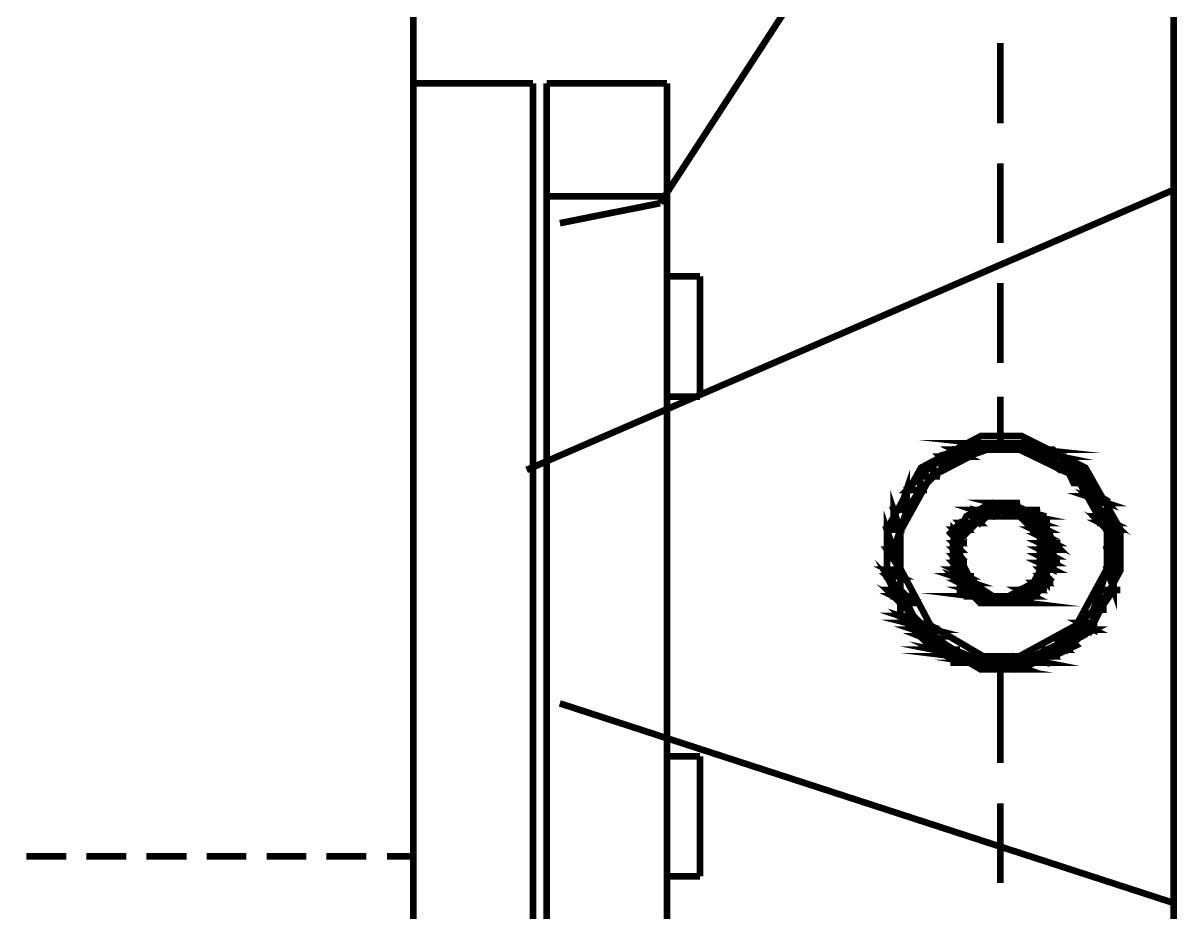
# Model space of a CAD drawing. Header units: metres. Extents: x -593 to 248, y 430 to 1024.
# Drawn here: x -34.83 to -27.49, y 681.27 to 686.93 of the extents above; entities that cross this region are included whole.
import ezdxf

# ---------------------------------------------------------------- set-up
doc = ezdxf.new("R2010")
doc.units = ezdxf.units.M
doc.header["$MEASUREMENT"] = 0
doc.layers.add('C00-00-00-BLACK', color=7, linetype='Continuous')
doc.layers.add('CFF-00-00', color=1, linetype='Continuous')

msp = doc.modelspace()

# ---------------------------------------------------------------- linework, layer by layer
at = {"layer": 'C00-00-00-BLACK', "const_width": 0.0423}
for points in [[(-32.3456, 699.8164), (-32.3456, 640.6424)], [(-27.5115, 674.0434), (-27.5115, 692.1434)], [(-28.6139, 686.2934), (-28.6139, 686.8034)], [(-32.3456, 686.5474), (-32.3456, 680.1484)], [(-31.5836, 686.5474), (-32.3456, 686.5474)], [(-31.5836, 680.1484), (-31.5836, 686.5474)], [(-31.4983, 686.5474), (-31.4983, 680.1484)], [(-30.7334, 686.5474), (-31.4983, 686.5474)], [(-30.7334, 680.1484), (-30.7334, 686.5474)], [(-28.6139, 685.5314), (-28.6139, 686.0394)], [(-31.4983, 685.8284), (-30.7334, 685.8284)], [(-30.7761, 685.7854), (-31.4139, 685.6584)], [(-30.7334, 685.3194), (-30.7334, 684.5554)], [(-30.5225, 685.3194), (-30.7334, 685.3194)], [(-30.5225, 684.5554), (-30.5225, 685.3194)], [(-28.6139, 684.7694), (-28.6139, 685.2774)], [(-30.7334, 684.5554), (-30.5225, 684.5554)], [(-28.6139, 684.2584), (-28.6139, 684.5554)], [(-28.6139, 682.2244), (-28.6139, 682.8204)], [(-30.7334, 682.2674), (-30.7334, 681.5054)], [(-30.5225, 682.2674), (-30.7334, 682.2674)], [(-30.5225, 681.5054), (-30.5225, 682.2674)], [(-28.6139, 681.4624), (-28.6139, 681.9694)], [(-34.8056, 681.6324), (-34.5519, 681.6324)], [(-34.4253, 681.6324), (-34.1702, 681.6324)], [(-34.0436, 681.6324), (-33.7871, 681.6324)], [(-33.6604, 681.6324), (-33.4068, 681.6324)], [(-33.2787, 681.6324), (-33.0251, 681.6324)], [(-32.8981, 681.6324), (-32.6448, 681.6324)], [(-32.5139, 681.6324), (-32.3456, 681.6324)], [(-30.7334, 681.5054), (-30.5225, 681.5054)]]:
    msp.add_lwpolyline(points, dxfattribs=at)
for points in [[(-27.8505, 683.5824), (-27.8505, 683.7124), (-28.0724, 684.1034), (-28.4774, 684.3044), (-28.6111, 684.3044), (-28.7378, 684.3044), (-29.117, 684.1034), (-29.3347, 683.7124), (-29.3347, 683.5824), (-29.3347, 683.4484), (-29.117, 683.0434), (-28.7378, 682.8204), (-28.6111, 682.8204), (-28.4774, 682.8204), (-28.0724, 683.0434), (-27.8505, 683.4484), (-27.8505, 683.5824)], [(-28.4457, 684.2584), (-28.742, 684.2584), (-28.3603, 684.2174), (-28.4457, 684.2584)], [(-28.742, 684.2584), (-28.3603, 684.2174), (-28.8715, 684.2174), (-28.742, 684.2584)], [(-28.6993, 684.2584), (-28.4457, 684.2584), (-28.742, 684.2584), (-28.6993, 684.2584)], [(-28.6139, 684.2584), (-28.4873, 684.2584), (-28.6993, 684.2584), (-28.6139, 684.2584)], [(-28.4873, 684.2584), (-28.6993, 684.2584), (-28.4457, 684.2584), (-28.4873, 684.2584)], [(-28.4457, 684.2174), (-28.2337, 684.1744), (-28.3603, 684.1744), (-28.4457, 684.2174)], [(-27.9345, 683.5824), (-27.9345, 683.6974), (-28.1303, 684.0444), (-28.4912, 684.2184), (-28.6111, 684.2184), (-28.723, 684.2184), (-29.0577, 684.0444), (-29.2493, 683.6974), (-29.2493, 683.5824), (-29.2493, 683.4624), (-29.0577, 683.1014), (-28.723, 682.9044), (-28.6111, 682.9044), (-28.4912, 682.9044), (-28.1303, 683.1014), (-27.9345, 683.4624), (-27.9345, 683.5824)], [(-28.9957, 684.1744), (-28.953, 684.1324), (-29.0383, 684.1324), (-28.9957, 684.1744)], [(-28.9103, 684.2174), (-28.826, 684.1744), (-28.953, 684.1744), (-28.9103, 684.2174)], [(-28.6993, 684.2174), (-28.9103, 684.2174), (-28.826, 684.1744), (-28.6993, 684.2174)], [(-28.8715, 684.2174), (-28.3176, 684.2174), (-28.9131, 684.2174), (-28.8715, 684.2174)], [(-28.3176, 684.2174), (-28.9131, 684.2174), (-28.3176, 684.2174)], [(-28.9131, 684.2174), (-28.3176, 684.2174), (-28.2763, 684.2174), (-28.9131, 684.2174)], [(-28.6993, 684.2174), (-28.6566, 684.2174), (-28.9131, 684.2174), (-28.6993, 684.2174)], [(-28.6993, 684.2174), (-28.9131, 684.2174), (-28.5727, 684.2174), (-28.6993, 684.2174)], [(-28.3603, 684.2174), (-28.8715, 684.2174), (-28.3176, 684.2174), (-28.3603, 684.2174)], [(-28.2763, 684.2174), (-28.4457, 684.2174), (-28.2337, 684.1744), (-28.2763, 684.2174)], [(-28.3176, 684.2174), (-28.5727, 684.2174), (-28.2763, 684.2174), (-28.3176, 684.2174)], [(-28.5727, 684.2174), (-28.2763, 684.2174), (-28.4457, 684.2174), (-28.5727, 684.2174)], [(-28.3603, 684.1744), (-28.1469, 684.0894), (-28.2337, 684.0894), (-28.3603, 684.1744)], [(-29.0383, 684.1324), (-29.0383, 684.0474), (-29.1223, 684.0474), (-29.0383, 684.1324)], [(-28.953, 684.1324), (-29.0383, 684.1324), (-29.0383, 684.0474), (-28.953, 684.1324)], [(-28.869, 684.1744), (-28.9957, 684.1744), (-28.953, 684.1324), (-28.869, 684.1744)], [(-28.9131, 684.1744), (-28.869, 684.1744), (-28.9558, 684.1744), (-28.9131, 684.1744)], [(-28.826, 684.1744), (-28.9131, 684.1744), (-28.869, 684.1744), (-28.826, 684.1744)], [(-28.2337, 684.1744), (-28.3603, 684.1744), (-28.1469, 684.0894), (-28.2337, 684.1744)], [(-28.2337, 684.1744), (-28.3603, 684.1744), (-28.2337, 684.1744)], [(-28.3603, 684.1744), (-28.2337, 684.1744), (-28.191, 684.1744), (-28.3603, 684.1744)], [(-28.1881, 684.0894), (-28.0615, 684.0054), (-28.1469, 684.0054), (-28.1881, 684.0894)], [(-29.2091, 683.9624), (-29.2091, 683.8354), (-29.2521, 683.8354), (-29.2091, 683.9624)], [(-29.1223, 684.0474), (-29.1223, 683.9624), (-29.2066, 683.9624), (-29.1223, 684.0474)], [(-29.0383, 684.0474), (-29.1223, 684.0474), (-29.0383, 684.0474)], [(-29.1223, 684.0474), (-29.0383, 684.0474), (-28.9957, 684.0474), (-29.1223, 684.0474)], [(-29.0383, 684.0474), (-29.1223, 684.0474), (-29.1223, 683.9624), (-29.0383, 684.0474)], [(-28.1042, 684.0894), (-28.1881, 684.0894), (-28.0615, 684.0054), (-28.1042, 684.0894)], [(-28.1469, 684.0894), (-28.2308, 684.0894), (-28.1042, 684.0894), (-28.1469, 684.0894)], [(-28.2308, 684.0894), (-28.1042, 684.0894), (-28.1881, 684.0894), (-28.2308, 684.0894)], [(-28.1042, 684.0054), (-27.9772, 683.9214), (-28.0615, 683.9214), (-28.1042, 684.0054)], [(-29.1223, 683.9624), (-29.2091, 683.9624), (-29.2091, 683.8354), (-29.1223, 683.9624)], [(-29.1223, 683.9624), (-29.2066, 683.9624), (-29.1223, 683.9624)], [(-29.2066, 683.9624), (-29.1223, 683.9624), (-29.0796, 683.9624), (-29.2066, 683.9624)], [(-28.0185, 684.0054), (-28.1042, 684.0054), (-27.9772, 683.9214), (-28.0185, 684.0054)], [(-28.0615, 684.0054), (-28.1469, 684.0054), (-28.0185, 684.0054), (-28.0615, 684.0054)], [(-28.1469, 684.0054), (-28.0185, 684.0054), (-28.1042, 684.0054), (-28.1469, 684.0054)], [(-28.0185, 683.8784), (-27.9345, 683.7934), (-27.9772, 683.7934), (-28.0185, 683.8784)], [(-29.292, 683.8354), (-29.2493, 683.7084), (-29.292, 683.7084), (-29.292, 683.8354)], [(-27.9772, 683.9214), (-28.0615, 683.9214), (-27.9345, 683.8784), (-27.9772, 683.9214)], [(-28.0615, 683.9214), (-27.9345, 683.8784), (-28.0185, 683.8784), (-28.0615, 683.9214)], [(-29.3347, 683.7084), (-29.292, 683.5824), (-29.3347, 683.5824), (-29.3347, 683.7084)], [(-29.2066, 683.8354), (-29.292, 683.8354), (-29.2493, 683.7084), (-29.2066, 683.8354)], [(-29.2091, 683.8354), (-29.2521, 683.8354), (-29.2091, 683.8354)], [(-29.2521, 683.8354), (-29.2091, 683.8354), (-29.1678, 683.8354), (-29.2521, 683.8354)], [(-28.2763, 683.5824), (-28.2763, 683.6354), (-28.3674, 683.7944), (-28.5533, 683.8784), (-28.6139, 683.8784), (-28.6676, 683.8784), (-28.8288, 683.7944), (-28.9131, 683.6354), (-28.9131, 683.5824), (-28.9131, 683.5244), (-28.8288, 683.3494), (-28.6676, 683.2434), (-28.6139, 683.2434), (-28.5533, 683.2434), (-28.3674, 683.3494), (-28.2763, 683.5244), (-28.2763, 683.5824)], [(-28.6139, 683.8354), (-28.7833, 683.8354), (-28.6566, 683.7934), (-28.6139, 683.8354)], [(-28.3176, 683.5824), (-28.3176, 683.6454), (-28.5409, 683.8354), (-28.6139, 683.8354), (-28.6789, 683.8354), (-28.8715, 683.6454), (-28.8715, 683.5824), (-28.8715, 683.5294), (-28.7917, 683.3714), (-28.6595, 683.2854), (-28.6139, 683.2854), (-28.5614, 683.2854), (-28.403, 683.3714), (-28.3176, 683.5294), (-28.3176, 683.5824)], [(-28.403, 683.8354), (-28.6139, 683.8354), (-28.403, 683.7934), (-28.403, 683.8354)], [(-28.53, 683.8784), (-28.6566, 683.8784), (-28.4873, 683.8354), (-28.53, 683.8784)], [(-28.7861, 683.7934), (-28.7434, 683.7514), (-28.7861, 683.7514), (-28.7861, 683.7934)], [(-28.7833, 683.8354), (-28.6566, 683.7934), (-28.7833, 683.7934), (-28.7833, 683.8354)], [(-28.742, 683.8354), (-28.4457, 683.8354), (-28.7833, 683.8354), (-28.742, 683.8354)], [(-28.403, 683.8354), (-28.7833, 683.8354), (-28.403, 683.8354)], [(-28.7833, 683.8354), (-28.403, 683.8354), (-28.3603, 683.8354), (-28.7833, 683.8354)], [(-28.403, 683.8354), (-28.3603, 683.8354), (-28.7833, 683.8354), (-28.403, 683.8354)], [(-28.403, 683.8354), (-28.7833, 683.8354), (-28.4457, 683.8354), (-28.403, 683.8354)], [(-28.4873, 683.8354), (-28.6993, 683.8354), (-28.742, 683.8354), (-28.4873, 683.8354)], [(-28.4873, 683.8354), (-28.742, 683.8354), (-28.4457, 683.8354), (-28.4873, 683.8354)], [(-28.6566, 683.8784), (-28.4873, 683.8354), (-28.6993, 683.8354), (-28.6566, 683.8784)], [(-28.6993, 683.8354), (-28.4873, 683.8354), (-28.4457, 683.8354), (-28.6993, 683.8354)], [(-28.6139, 683.8784), (-28.5727, 683.8784), (-28.6566, 683.8784), (-28.6139, 683.8784)], [(-28.53, 683.8784), (-28.4873, 683.8784), (-28.6566, 683.8784), (-28.53, 683.8784)], [(-28.53, 683.8784), (-28.6566, 683.8784), (-28.5727, 683.8784), (-28.53, 683.8784)], [(-28.6139, 683.8354), (-28.403, 683.7934), (-28.5727, 683.7934), (-28.6139, 683.8354)], [(-28.4873, 683.7934), (-28.3603, 683.7514), (-28.4457, 683.7514), (-28.4873, 683.7934)], [(-27.9345, 683.8784), (-28.0185, 683.8784), (-27.9345, 683.7934), (-27.9345, 683.8784)], [(-27.9345, 683.7084), (-27.8918, 683.5794), (-27.9345, 683.5794), (-27.9345, 683.7084)], [(-28.869, 683.7514), (-28.826, 683.7084), (-28.9103, 683.7084), (-28.869, 683.7514)], [(-28.9103, 683.7084), (-28.869, 683.6664), (-28.9103, 683.6664), (-28.9103, 683.7084)], [(-28.7833, 683.7514), (-28.869, 683.7514), (-28.826, 683.7084), (-28.7833, 683.7514)], [(-28.826, 683.7514), (-28.7833, 683.7514), (-28.869, 683.7514), (-28.826, 683.7514)], [(-28.869, 683.7514), (-28.7833, 683.7514), (-28.742, 683.7514), (-28.869, 683.7514)], [(-28.7833, 683.7514), (-28.742, 683.7514), (-28.869, 683.7514), (-28.7833, 683.7514)], [(-28.742, 683.7514), (-28.826, 683.7514), (-28.7833, 683.7514), (-28.742, 683.7514)], [(-28.6993, 683.7934), (-28.7861, 683.7934), (-28.7434, 683.7514), (-28.6993, 683.7934)], [(-28.7434, 683.7934), (-28.6993, 683.7934), (-28.7861, 683.7934), (-28.7434, 683.7934)], [(-28.6993, 683.7934), (-28.7861, 683.7934), (-28.6993, 683.7934)], [(-28.7861, 683.7934), (-28.6993, 683.7934), (-28.6566, 683.7934), (-28.7861, 683.7934)], [(-28.6566, 683.7934), (-28.7434, 683.7934), (-28.6993, 683.7934), (-28.6566, 683.7934)], [(-28.3603, 683.7934), (-28.4873, 683.7934), (-28.3603, 683.7514), (-28.3603, 683.7934)], [(-28.403, 683.7934), (-28.5727, 683.7934), (-28.403, 683.7934)], [(-28.5727, 683.7934), (-28.403, 683.7934), (-28.53, 683.7934), (-28.5727, 683.7934)], [(-28.403, 683.7934), (-28.53, 683.7934), (-28.3603, 683.7934), (-28.403, 683.7934)], [(-28.53, 683.7934), (-28.3603, 683.7934), (-28.4873, 683.7934), (-28.53, 683.7934)], [(-28.403, 683.7084), (-28.3176, 683.6664), (-28.3603, 683.6664), (-28.403, 683.7084)], [(-28.3603, 683.7934), (-28.4873, 683.7934), (-28.3603, 683.7934)], [(-28.4873, 683.7934), (-28.3603, 683.7934), (-28.3176, 683.7934), (-28.4873, 683.7934)], [(-28.3176, 683.7514), (-28.403, 683.7514), (-28.3176, 683.7084), (-28.3176, 683.7514)], [(-28.3603, 683.7514), (-28.4457, 683.7514), (-28.3176, 683.7514), (-28.3603, 683.7514)], [(-28.4457, 683.7514), (-28.3176, 683.7514), (-28.403, 683.7514), (-28.4457, 683.7514)], [(-28.403, 683.7514), (-28.3176, 683.7084), (-28.403, 683.7084), (-28.403, 683.7514)], [(-27.9772, 683.7514), (-27.8918, 683.7084), (-27.9345, 683.7084), (-27.9772, 683.7514)], [(-27.9345, 683.7934), (-27.9772, 683.7934), (-27.8918, 683.7514), (-27.9345, 683.7934)], [(-27.8918, 683.7514), (-27.9772, 683.7514), (-27.8918, 683.7084), (-27.8918, 683.7514)], [(-27.9772, 683.7934), (-27.8918, 683.7514), (-27.9772, 683.7514), (-27.9772, 683.7934)], [(-29.2493, 683.7084), (-29.3347, 683.7084), (-29.292, 683.5824), (-29.2493, 683.7084)], [(-29.292, 683.7084), (-29.2493, 683.7084), (-29.3347, 683.7084), (-29.292, 683.7084)], [(-29.2493, 683.7084), (-29.292, 683.7084), (-29.2493, 683.7084)], [(-28.826, 683.7084), (-28.9103, 683.7084), (-28.869, 683.6664), (-28.826, 683.7084)], [(-28.869, 683.6664), (-28.9103, 683.6664), (-28.869, 683.6234), (-28.869, 683.6664)], [(-28.9103, 683.7084), (-28.826, 683.7084), (-28.7833, 683.7084), (-28.9103, 683.7084)], [(-28.826, 683.7084), (-28.7833, 683.7084), (-28.9103, 683.7084), (-28.826, 683.7084)], [(-28.9103, 683.6664), (-28.869, 683.6234), (-28.9103, 683.6234), (-28.9103, 683.6664)], [(-28.3176, 683.7084), (-28.403, 683.7084), (-28.3176, 683.6664), (-28.3176, 683.7084)], [(-28.3176, 683.6664), (-28.3603, 683.6664), (-28.2735, 683.6234), (-28.3176, 683.6664)], [(-28.3603, 683.6664), (-28.2735, 683.6234), (-28.3603, 683.6234), (-28.3603, 683.6664)], [(-28.3176, 683.6664), (-28.3603, 683.6664), (-28.3176, 683.6664)], [(-28.3603, 683.6664), (-28.3176, 683.6664), (-28.2763, 683.6664), (-28.3603, 683.6664)], [(-27.8918, 683.7084), (-27.9345, 683.7084), (-27.8918, 683.5794), (-27.8918, 683.7084)], [(-27.9345, 683.5824), (-27.8918, 683.4524), (-27.9345, 683.4524), (-27.9345, 683.5824)], [(-29.3347, 683.5824), (-29.2493, 683.4554), (-29.3347, 683.4554), (-29.3347, 683.5824)], [(-28.869, 683.6234), (-28.9103, 683.6234), (-28.869, 683.5824), (-28.869, 683.6234)], [(-28.9103, 683.6234), (-28.869, 683.5824), (-28.9103, 683.5824), (-28.9103, 683.6234)], [(-28.9103, 683.6234), (-28.869, 683.6234), (-28.826, 683.6234), (-28.9103, 683.6234)], [(-28.869, 683.6234), (-28.826, 683.6234), (-28.9103, 683.6234), (-28.869, 683.6234)], [(-28.9103, 683.5824), (-28.869, 683.5394), (-28.9103, 683.5394), (-28.9103, 683.5824)], [(-28.2763, 683.6234), (-28.3603, 683.6234), (-28.2763, 683.5824), (-28.2763, 683.6234)], [(-28.3603, 683.6234), (-28.2763, 683.5824), (-28.3603, 683.5824), (-28.3603, 683.6234)], [(-28.2735, 683.6234), (-28.3603, 683.6234), (-28.2735, 683.6234)], [(-28.3603, 683.6234), (-28.2735, 683.6234), (-28.2308, 683.6234), (-28.3603, 683.6234)], [(-28.3603, 683.5824), (-28.2763, 683.5394), (-28.3603, 683.5394), (-28.3603, 683.5824)], [(-29.292, 683.5824), (-29.3347, 683.5824), (-29.2493, 683.4554), (-29.292, 683.5824)], [(-29.3347, 683.5824), (-29.292, 683.5824), (-29.2493, 683.5824), (-29.3347, 683.5824)], [(-29.292, 683.5824), (-29.2493, 683.5824), (-29.3347, 683.5824), (-29.292, 683.5824)], [(-28.869, 683.5824), (-28.9103, 683.5824), (-28.869, 683.5394), (-28.869, 683.5824)], [(-28.869, 683.5394), (-28.9103, 683.5394), (-28.869, 683.4964), (-28.869, 683.5394)], [(-28.9103, 683.5394), (-28.869, 683.4964), (-28.9103, 683.4964), (-28.9103, 683.5394)], [(-28.9103, 683.4964), (-28.869, 683.4554), (-28.9103, 683.4554), (-28.9103, 683.4964)], [(-28.2763, 683.5824), (-28.3603, 683.5824), (-28.2763, 683.5394), (-28.2763, 683.5824)], [(-28.2763, 683.5394), (-28.3603, 683.5394), (-28.2763, 683.4964), (-28.2763, 683.5394)], [(-28.3603, 683.5394), (-28.2763, 683.4964), (-28.3603, 683.4964), (-28.3603, 683.5394)], [(-27.8918, 683.5824), (-27.9345, 683.5824), (-27.8918, 683.4524), (-27.8918, 683.5824)], [(-27.9345, 683.5824), (-27.8918, 683.5824), (-27.8505, 683.5824), (-27.9345, 683.5824)], [(-27.8918, 683.5824), (-27.8505, 683.5824), (-27.9345, 683.5824), (-27.8918, 683.5824)], [(-29.2493, 683.4554), (-29.3347, 683.4554), (-29.2493, 683.4124), (-29.2493, 683.4554)], [(-29.3347, 683.4124), (-29.2493, 683.3264), (-29.292, 683.3264), (-29.3347, 683.4124)], [(-29.3347, 683.4554), (-29.2493, 683.4124), (-29.3347, 683.4124), (-29.3347, 683.4554)], [(-28.869, 683.4554), (-28.9103, 683.4554), (-28.8235, 683.4124), (-28.869, 683.4554)], [(-28.869, 683.4964), (-28.9103, 683.4964), (-28.869, 683.4554), (-28.869, 683.4964)], [(-28.869, 683.4964), (-28.9103, 683.4964), (-28.869, 683.4964)], [(-28.9103, 683.4964), (-28.869, 683.4964), (-28.826, 683.4964), (-28.9103, 683.4964)], [(-28.9103, 683.4554), (-28.8235, 683.4124), (-28.9103, 683.4124), (-28.9103, 683.4554)], [(-28.869, 683.4554), (-28.9103, 683.4554), (-28.869, 683.4554)], [(-28.9103, 683.4554), (-28.869, 683.4554), (-28.826, 683.4554), (-28.9103, 683.4554)], [(-28.2763, 683.4964), (-28.3603, 683.4964), (-28.2763, 683.4554), (-28.2763, 683.4964)], [(-28.3176, 683.4554), (-28.3603, 683.4554), (-28.3176, 683.4124), (-28.3176, 683.4554)], [(-28.3603, 683.4964), (-28.2763, 683.4554), (-28.3603, 683.4554), (-28.3603, 683.4964)], [(-28.3603, 683.4964), (-28.2763, 683.4964), (-28.2337, 683.4964), (-28.3603, 683.4964)], [(-28.2763, 683.4964), (-28.2337, 683.4964), (-28.3603, 683.4964), (-28.2763, 683.4964)], [(-28.3603, 683.4554), (-28.3176, 683.4124), (-28.3603, 683.4124), (-28.3603, 683.4554)], [(-28.3176, 683.4554), (-28.2763, 683.4554), (-28.3603, 683.4554), (-28.3176, 683.4554)], [(-28.3176, 683.4554), (-28.3603, 683.4554), (-28.2763, 683.4554), (-28.3176, 683.4554)], [(-27.9345, 683.4554), (-27.8918, 683.3264), (-27.9772, 683.3264), (-27.9345, 683.4554)], [(-27.8918, 683.4554), (-27.9345, 683.4554), (-27.8918, 683.3264), (-27.8918, 683.4554)], [(-27.9345, 683.4554), (-27.8918, 683.4554), (-27.8505, 683.4554), (-27.9345, 683.4554)], [(-27.8918, 683.4554), (-27.8505, 683.4554), (-27.9345, 683.4554), (-27.8918, 683.4554)], [(-29.2493, 683.4124), (-29.3347, 683.4124), (-29.2493, 683.3264), (-29.2493, 683.4124)], [(-28.826, 683.4124), (-28.9103, 683.4124), (-28.7833, 683.3694), (-28.826, 683.4124)], [(-28.9103, 683.4124), (-28.7833, 683.3694), (-28.869, 683.3694), (-28.9103, 683.4124)], [(-28.7833, 683.3694), (-28.869, 683.3694), (-28.7833, 683.3264), (-28.7833, 683.3694)], [(-28.8235, 683.4124), (-28.9103, 683.4124), (-28.8235, 683.4124)], [(-28.9103, 683.4124), (-28.8235, 683.4124), (-28.7808, 683.4124), (-28.9103, 683.4124)], [(-28.869, 683.3694), (-28.7833, 683.3264), (-28.869, 683.3264), (-28.869, 683.3694)], [(-28.403, 683.3694), (-28.3603, 683.3264), (-28.4457, 683.3264), (-28.403, 683.3694)], [(-28.3603, 683.4124), (-28.3176, 683.3694), (-28.403, 683.3694), (-28.3603, 683.4124)], [(-28.3176, 683.3694), (-28.403, 683.3694), (-28.3603, 683.3264), (-28.3176, 683.3694)], [(-28.3176, 683.3694), (-28.403, 683.3694), (-28.3176, 683.3694)], [(-28.403, 683.3694), (-28.3176, 683.3694), (-28.2763, 683.3694), (-28.403, 683.3694)], [(-28.3176, 683.4124), (-28.3603, 683.4124), (-28.3176, 683.3694), (-28.3176, 683.4124)], [(-27.98, 683.3264), (-27.98, 683.2004), (-28.0213, 683.2004), (-27.98, 683.3264)], [(-29.292, 683.2854), (-29.2066, 683.2434), (-29.2493, 683.2434), (-29.292, 683.2854)], [(-29.2493, 683.3264), (-29.292, 683.3264), (-29.2066, 683.2854), (-29.2493, 683.3264)], [(-29.292, 683.3264), (-29.2066, 683.2854), (-29.292, 683.2854), (-29.292, 683.3264)], [(-28.742, 683.3264), (-28.826, 683.3264), (-28.6993, 683.2854), (-28.742, 683.3264)], [(-28.7833, 683.3264), (-28.869, 683.3264), (-28.7833, 683.3264)], [(-28.869, 683.3264), (-28.7833, 683.3264), (-28.742, 683.3264), (-28.869, 683.3264)], [(-28.7833, 683.3264), (-28.869, 683.3264), (-28.742, 683.3264), (-28.7833, 683.3264)], [(-28.869, 683.3264), (-28.742, 683.3264), (-28.826, 683.3264), (-28.869, 683.3264)], [(-28.826, 683.3264), (-28.6993, 683.2854), (-28.826, 683.2854), (-28.826, 683.3264)], [(-28.4873, 683.3264), (-28.403, 683.2854), (-28.53, 683.2854), (-28.4873, 683.3264)], [(-28.3603, 683.3264), (-28.4873, 683.3264), (-28.403, 683.2854), (-28.3603, 683.3264)], [(-28.4457, 683.3264), (-28.3603, 683.3264), (-28.4873, 683.3264), (-28.4457, 683.3264)], [(-28.4457, 683.3264), (-28.3603, 683.3264), (-28.3176, 683.3264), (-28.4457, 683.3264)], [(-28.3603, 683.3264), (-28.3176, 683.3264), (-28.4457, 683.3264), (-28.3603, 683.3264)], [(-28.3603, 683.3264), (-28.4457, 683.3264), (-28.3603, 683.3264)], [(-27.8918, 683.3264), (-27.98, 683.3264), (-27.98, 683.2004), (-27.8918, 683.3264)], [(-27.9772, 683.3264), (-27.8918, 683.3264), (-27.8505, 683.3264), (-27.9772, 683.3264)], [(-27.8918, 683.3264), (-27.8505, 683.3264), (-27.9772, 683.3264), (-27.8918, 683.3264)], [(-29.2066, 683.2854), (-29.292, 683.2854), (-29.2066, 683.2434), (-29.2066, 683.2854)], [(-29.2066, 683.2434), (-29.2493, 683.2434), (-29.165, 683.1594), (-29.2066, 683.2434)], [(-29.2493, 683.2434), (-29.165, 683.1594), (-29.2493, 683.1594), (-29.2493, 683.2434)], [(-28.403, 683.2854), (-28.7833, 683.2854), (-28.4457, 683.2434), (-28.403, 683.2854)], [(-28.6993, 683.2854), (-28.8288, 683.2854), (-28.6566, 683.2854), (-28.6993, 683.2854)], [(-28.8288, 683.2854), (-28.6566, 683.2854), (-28.7833, 683.2854), (-28.8288, 683.2854)], [(-28.7833, 683.2854), (-28.4457, 683.2434), (-28.742, 683.2434), (-28.7833, 683.2854)], [(-28.6139, 683.2854), (-28.5727, 683.2854), (-28.7833, 683.2854), (-28.6139, 683.2854)], [(-28.6139, 683.2854), (-28.7833, 683.2854), (-28.6566, 683.2854), (-28.6139, 683.2854)], [(-28.7833, 683.2854), (-28.6538, 683.2854), (-28.6111, 683.2854), (-28.7833, 683.2854)], [(-28.6538, 683.2854), (-28.6111, 683.2854), (-28.7833, 683.2854), (-28.6538, 683.2854)], [(-28.4457, 683.2434), (-28.742, 683.2434), (-28.4457, 683.2434)], [(-28.742, 683.2434), (-28.4457, 683.2434), (-28.403, 683.2434), (-28.742, 683.2434)], [(-28.4457, 683.2434), (-28.742, 683.2434), (-28.53, 683.2434), (-28.4457, 683.2434)], [(-28.742, 683.2434), (-28.53, 683.2434), (-28.6993, 683.2434), (-28.742, 683.2434)], [(-28.53, 683.2434), (-28.6993, 683.2434), (-28.53, 683.2434)], [(-28.6993, 683.2434), (-28.53, 683.2434), (-28.4873, 683.2434), (-28.6993, 683.2434)], [(-28.5727, 683.2434), (-28.6566, 683.2434), (-28.6993, 683.2434), (-28.5727, 683.2434)], [(-28.6993, 683.2434), (-28.53, 683.2434), (-28.5727, 683.2434), (-28.6993, 683.2434)], [(-28.5727, 683.2434), (-28.53, 683.2434), (-28.6566, 683.2434), (-28.5727, 683.2434)], [(-28.5727, 683.2854), (-28.403, 683.2854), (-28.6139, 683.2854), (-28.5727, 683.2854)], [(-28.53, 683.2854), (-28.403, 683.2854), (-28.5727, 683.2854), (-28.53, 683.2854)], [(-28.403, 683.2854), (-28.5727, 683.2854), (-28.403, 683.2854)], [(-28.5727, 683.2854), (-28.403, 683.2854), (-28.3603, 683.2854), (-28.5727, 683.2854)], [(-28.403, 683.2854), (-28.5727, 683.2854), (-28.403, 683.2854)], [(-28.403, 683.2854), (-28.53, 683.2854), (-28.403, 683.2854)], [(-28.0185, 683.2004), (-28.0185, 683.1164), (-28.1042, 683.1164), (-28.0185, 683.2004)], [(-29.165, 683.1594), (-29.2493, 683.1594), (-29.1223, 683.1164), (-29.165, 683.1594)], [(-29.2493, 683.1594), (-29.1223, 683.1164), (-29.2066, 683.1164), (-29.2493, 683.1594)], [(-27.98, 683.2004), (-28.0213, 683.2004), (-27.98, 683.2004)], [(-28.0213, 683.2004), (-27.98, 683.2004), (-27.9373, 683.2004), (-28.0213, 683.2004)], [(-27.9772, 683.2004), (-28.0185, 683.2004), (-28.0185, 683.1164), (-27.9772, 683.2004)], [(-29.1223, 683.1164), (-29.2066, 683.1164), (-29.0383, 683.0734), (-29.1223, 683.1164)], [(-29.2066, 683.1164), (-29.0383, 683.0734), (-29.165, 683.0734), (-29.2066, 683.1164)], [(-29.165, 683.0734), (-29.0383, 683.0304), (-29.1223, 683.0304), (-29.165, 683.0734)], [(-28.1042, 683.0734), (-28.1042, 683.0304), (-28.1881, 683.0304), (-28.1042, 683.0734)], [(-28.0185, 683.1164), (-28.1042, 683.1164), (-28.0185, 683.0734), (-28.0185, 683.1164)], [(-28.1042, 683.1164), (-28.0185, 683.0734), (-28.1042, 683.0734), (-28.1042, 683.1164)], [(-29.0383, 683.0734), (-29.165, 683.0734), (-29.0383, 683.0304), (-29.0383, 683.0734)], [(-29.0383, 683.0304), (-29.1223, 683.0304), (-28.9103, 682.9464), (-29.0383, 683.0304)], [(-29.1223, 683.0304), (-28.9103, 682.9464), (-29.0383, 682.9464), (-29.1223, 683.0304)], [(-28.1881, 683.0304), (-28.1469, 682.9894), (-28.2308, 682.9894), (-28.1881, 683.0304)], [(-28.1042, 683.0304), (-28.1881, 683.0304), (-28.1469, 682.9894), (-28.1042, 683.0304)], [(-28.0185, 683.0734), (-28.1042, 683.0734), (-28.1042, 683.0304), (-28.0185, 683.0734)], [(-28.9103, 682.9464), (-29.0383, 682.9464), (-28.826, 682.9044), (-28.9103, 682.9464)], [(-29.0383, 682.9464), (-28.826, 682.9044), (-28.953, 682.9044), (-29.0383, 682.9464)], [(-28.9103, 682.9464), (-29.0383, 682.9464), (-28.9103, 682.9464)], [(-29.0383, 682.9464), (-28.9103, 682.9464), (-28.869, 682.9464), (-29.0383, 682.9464)], [(-28.3176, 682.9464), (-28.2763, 682.9044), (-28.403, 682.9044), (-28.3176, 682.9464)], [(-28.2308, 682.9894), (-28.1881, 682.9464), (-28.3148, 682.9464), (-28.2308, 682.9894)], [(-28.1881, 682.9464), (-28.3176, 682.9464), (-28.2763, 682.9044), (-28.1881, 682.9464)], [(-28.1469, 682.9894), (-28.2308, 682.9894), (-28.1881, 682.9464), (-28.1469, 682.9894)], [(-28.6993, 682.9044), (-28.9103, 682.9044), (-28.5727, 682.8624), (-28.6993, 682.9044)], [(-28.53, 682.8204), (-28.6566, 682.8204), (-28.7833, 682.8624), (-28.53, 682.8204)], [(-28.7833, 682.8624), (-28.4457, 682.8624), (-28.53, 682.8204), (-28.7833, 682.8624)], [(-28.826, 682.9044), (-28.953, 682.9044), (-28.7392, 682.9044), (-28.826, 682.9044)], [(-28.953, 682.9044), (-28.7392, 682.9044), (-28.9103, 682.9044), (-28.953, 682.9044)], [(-28.6993, 682.9044), (-28.6566, 682.9044), (-28.9131, 682.9044), (-28.6993, 682.9044)], [(-28.6993, 682.9044), (-28.9131, 682.9044), (-28.742, 682.9044), (-28.6993, 682.9044)], [(-28.3176, 682.8624), (-28.9131, 682.8624), (-28.403, 682.8624), (-28.3176, 682.8624)], [(-28.9131, 682.8624), (-28.403, 682.8624), (-28.8288, 682.8624), (-28.9131, 682.8624)], [(-28.9103, 682.9044), (-28.5727, 682.8624), (-28.9103, 682.8624), (-28.9103, 682.9044)], [(-28.403, 682.8624), (-28.826, 682.8624), (-28.4457, 682.8624), (-28.403, 682.8624)], [(-28.826, 682.8624), (-28.4457, 682.8624), (-28.7833, 682.8624), (-28.826, 682.8624)], [(-28.3176, 682.9044), (-28.53, 682.9044), (-28.3176, 682.8624), (-28.3176, 682.9044)], [(-28.53, 682.9044), (-28.3176, 682.8624), (-28.5727, 682.8624), (-28.53, 682.9044)], [(-28.4457, 682.9044), (-28.3176, 682.9044), (-28.53, 682.9044), (-28.4457, 682.9044)], [(-28.2763, 682.9044), (-28.403, 682.9044), (-28.4457, 682.9044), (-28.2763, 682.9044)], [(-28.2763, 682.9044), (-28.4457, 682.9044), (-28.3176, 682.9044), (-28.2763, 682.9044)], [(-28.403, 682.9044), (-28.2763, 682.9044), (-28.2337, 682.9044), (-28.403, 682.9044)], [(-28.53, 682.8204), (-28.4873, 682.8204), (-28.6566, 682.8204), (-28.53, 682.8204)]]:
    msp.add_lwpolyline(points, close=True, dxfattribs=at)
at = {"layer": 'C00-00-00-BLACK'}
for points in [[(-28.9103, 684.2174), (-28.826, 684.1744), (-28.953, 684.1744), (-28.9103, 684.2174)], [(-28.8715, 684.2174), (-28.3176, 684.2174), (-28.9131, 684.2174), (-28.8715, 684.2174)], [(-28.3176, 684.2174), (-28.9131, 684.2174), (-28.3176, 684.2174)], [(-28.9131, 684.2174), (-28.3176, 684.2174), (-28.2763, 684.2174), (-28.9131, 684.2174)], [(-28.6993, 684.2174), (-28.6566, 684.2174), (-28.9131, 684.2174), (-28.6993, 684.2174)], [(-28.6993, 684.2174), (-28.9131, 684.2174), (-28.5727, 684.2174), (-28.6993, 684.2174)], [(-28.6993, 684.2174), (-28.9103, 684.2174), (-28.826, 684.1744), (-28.6993, 684.2174)], [(-28.742, 684.2584), (-28.3603, 684.2174), (-28.8715, 684.2174), (-28.742, 684.2584)], [(-28.3603, 684.2174), (-28.8715, 684.2174), (-28.3176, 684.2174), (-28.3603, 684.2174)], [(-28.6993, 684.2584), (-28.4457, 684.2584), (-28.742, 684.2584), (-28.6993, 684.2584)], [(-28.4457, 684.2584), (-28.742, 684.2584), (-28.3603, 684.2174), (-28.4457, 684.2584)], [(-28.6139, 684.2584), (-28.4873, 684.2584), (-28.6993, 684.2584), (-28.6139, 684.2584)], [(-28.4873, 684.2584), (-28.6993, 684.2584), (-28.4457, 684.2584), (-28.4873, 684.2584)], [(-28.3176, 684.2174), (-28.5727, 684.2174), (-28.2763, 684.2174), (-28.3176, 684.2174)], [(-28.5727, 684.2174), (-28.2763, 684.2174), (-28.4457, 684.2174), (-28.5727, 684.2174)], [(-28.2763, 684.2174), (-28.4457, 684.2174), (-28.2337, 684.1744), (-28.2763, 684.2174)], [(-28.4457, 684.2174), (-28.2337, 684.1744), (-28.3603, 684.1744), (-28.4457, 684.2174)], [(-29.0383, 684.1324), (-29.0383, 684.0474), (-29.1223, 684.0474), (-29.0383, 684.1324)], [(-28.9957, 684.1744), (-28.953, 684.1324), (-29.0383, 684.1324), (-28.9957, 684.1744)], [(-28.953, 684.1324), (-29.0383, 684.1324), (-29.0383, 684.0474), (-28.953, 684.1324)], [(-28.869, 684.1744), (-28.9957, 684.1744), (-28.953, 684.1324), (-28.869, 684.1744)], [(-28.9131, 684.1744), (-28.869, 684.1744), (-28.9558, 684.1744), (-28.9131, 684.1744)], [(-28.826, 684.1744), (-28.9131, 684.1744), (-28.869, 684.1744), (-28.826, 684.1744)], [(-28.2337, 684.1744), (-28.3603, 684.1744), (-28.2337, 684.1744)], [(-28.3603, 684.1744), (-28.2337, 684.1744), (-28.191, 684.1744), (-28.3603, 684.1744)], [(-28.2337, 684.1744), (-28.3603, 684.1744), (-28.1469, 684.0894), (-28.2337, 684.1744)], [(-28.3603, 684.1744), (-28.1469, 684.0894), (-28.2337, 684.0894), (-28.3603, 684.1744)], [(-28.1469, 684.0894), (-28.2308, 684.0894), (-28.1042, 684.0894), (-28.1469, 684.0894)], [(-28.2308, 684.0894), (-28.1042, 684.0894), (-28.1881, 684.0894), (-28.2308, 684.0894)], [(-28.1042, 684.0894), (-28.1881, 684.0894), (-28.0615, 684.0054), (-28.1042, 684.0894)], [(-28.1881, 684.0894), (-28.0615, 684.0054), (-28.1469, 684.0054), (-28.1881, 684.0894)], [(-29.1223, 684.0474), (-29.1223, 683.9624), (-29.2066, 683.9624), (-29.1223, 684.0474)], [(-29.0383, 684.0474), (-29.1223, 684.0474), (-29.0383, 684.0474)], [(-29.1223, 684.0474), (-29.0383, 684.0474), (-28.9957, 684.0474), (-29.1223, 684.0474)], [(-29.0383, 684.0474), (-29.1223, 684.0474), (-29.1223, 683.9624), (-29.0383, 684.0474)], [(-28.0615, 684.0054), (-28.1469, 684.0054), (-28.0185, 684.0054), (-28.0615, 684.0054)], [(-28.1469, 684.0054), (-28.0185, 684.0054), (-28.1042, 684.0054), (-28.1469, 684.0054)], [(-28.0185, 684.0054), (-28.1042, 684.0054), (-27.9772, 683.9214), (-28.0185, 684.0054)], [(-28.1042, 684.0054), (-27.9772, 683.9214), (-28.0615, 683.9214), (-28.1042, 684.0054)], [(-29.2091, 683.9624), (-29.2091, 683.8354), (-29.2521, 683.8354), (-29.2091, 683.9624)], [(-29.1223, 683.9624), (-29.2091, 683.9624), (-29.2091, 683.8354), (-29.1223, 683.9624)], [(-29.1223, 683.9624), (-29.2066, 683.9624), (-29.1223, 683.9624)], [(-29.2066, 683.9624), (-29.1223, 683.9624), (-29.0796, 683.9624), (-29.2066, 683.9624)], [(-27.9772, 683.9214), (-28.0615, 683.9214), (-27.9345, 683.8784), (-27.9772, 683.9214)], [(-28.0615, 683.9214), (-27.9345, 683.8784), (-28.0185, 683.8784), (-28.0615, 683.9214)], [(-29.2066, 683.8354), (-29.292, 683.8354), (-29.2493, 683.7084), (-29.2066, 683.8354)], [(-29.292, 683.8354), (-29.2493, 683.7084), (-29.292, 683.7084), (-29.292, 683.8354)], [(-29.2091, 683.8354), (-29.2521, 683.8354), (-29.2091, 683.8354)], [(-29.2521, 683.8354), (-29.2091, 683.8354), (-29.1678, 683.8354), (-29.2521, 683.8354)], [(-28.742, 683.8354), (-28.4457, 683.8354), (-28.7833, 683.8354), (-28.742, 683.8354)], [(-28.403, 683.8354), (-28.7833, 683.8354), (-28.403, 683.8354)], [(-28.7833, 683.8354), (-28.403, 683.8354), (-28.3603, 683.8354), (-28.7833, 683.8354)], [(-28.403, 683.8354), (-28.3603, 683.8354), (-28.7833, 683.8354), (-28.403, 683.8354)], [(-28.403, 683.8354), (-28.7833, 683.8354), (-28.4457, 683.8354), (-28.403, 683.8354)], [(-28.6139, 683.8354), (-28.7833, 683.8354), (-28.6566, 683.7934), (-28.6139, 683.8354)], [(-28.7833, 683.8354), (-28.6566, 683.7934), (-28.7833, 683.7934), (-28.7833, 683.8354)], [(-28.4873, 683.8354), (-28.6993, 683.8354), (-28.742, 683.8354), (-28.4873, 683.8354)], [(-28.4873, 683.8354), (-28.742, 683.8354), (-28.4457, 683.8354), (-28.4873, 683.8354)], [(-28.6566, 683.8784), (-28.4873, 683.8354), (-28.6993, 683.8354), (-28.6566, 683.8784)], [(-28.6993, 683.8354), (-28.4873, 683.8354), (-28.4457, 683.8354), (-28.6993, 683.8354)], [(-28.6139, 683.8784), (-28.5727, 683.8784), (-28.6566, 683.8784), (-28.6139, 683.8784)], [(-28.53, 683.8784), (-28.4873, 683.8784), (-28.6566, 683.8784), (-28.53, 683.8784)], [(-28.53, 683.8784), (-28.6566, 683.8784), (-28.5727, 683.8784), (-28.53, 683.8784)], [(-28.53, 683.8784), (-28.6566, 683.8784), (-28.4873, 683.8354), (-28.53, 683.8784)], [(-28.403, 683.8354), (-28.6139, 683.8354), (-28.403, 683.7934), (-28.403, 683.8354)], [(-28.6139, 683.8354), (-28.403, 683.7934), (-28.5727, 683.7934), (-28.6139, 683.8354)], [(-27.9345, 683.8784), (-28.0185, 683.8784), (-27.9345, 683.7934), (-27.9345, 683.8784)], [(-28.0185, 683.8784), (-27.9345, 683.7934), (-27.9772, 683.7934), (-28.0185, 683.8784)], [(-28.7434, 683.7934), (-28.6993, 683.7934), (-28.7861, 683.7934), (-28.7434, 683.7934)], [(-28.6993, 683.7934), (-28.7861, 683.7934), (-28.6993, 683.7934)], [(-28.7861, 683.7934), (-28.6993, 683.7934), (-28.6566, 683.7934), (-28.7861, 683.7934)], [(-28.6993, 683.7934), (-28.7861, 683.7934), (-28.7434, 683.7514), (-28.6993, 683.7934)], [(-28.7861, 683.7934), (-28.7434, 683.7514), (-28.7861, 683.7514), (-28.7861, 683.7934)], [(-28.6566, 683.7934), (-28.7434, 683.7934), (-28.6993, 683.7934), (-28.6566, 683.7934)], [(-28.403, 683.7934), (-28.5727, 683.7934), (-28.403, 683.7934)], [(-28.5727, 683.7934), (-28.403, 683.7934), (-28.53, 683.7934), (-28.5727, 683.7934)], [(-28.403, 683.7934), (-28.53, 683.7934), (-28.3603, 683.7934), (-28.403, 683.7934)], [(-28.53, 683.7934), (-28.3603, 683.7934), (-28.4873, 683.7934), (-28.53, 683.7934)], [(-28.3603, 683.7934), (-28.4873, 683.7934), (-28.3603, 683.7934)], [(-28.4873, 683.7934), (-28.3603, 683.7934), (-28.3176, 683.7934), (-28.4873, 683.7934)], [(-28.3603, 683.7934), (-28.4873, 683.7934), (-28.3603, 683.7514), (-28.3603, 683.7934)], [(-28.4873, 683.7934), (-28.3603, 683.7514), (-28.4457, 683.7514), (-28.4873, 683.7934)], [(-27.9345, 683.7934), (-27.9772, 683.7934), (-27.8918, 683.7514), (-27.9345, 683.7934)], [(-27.9772, 683.7934), (-27.8918, 683.7514), (-27.9772, 683.7514), (-27.9772, 683.7934)], [(-29.292, 683.7084), (-29.2493, 683.7084), (-29.3347, 683.7084), (-29.292, 683.7084)], [(-29.2493, 683.7084), (-29.3347, 683.7084), (-29.292, 683.5824), (-29.2493, 683.7084)], [(-29.3347, 683.7084), (-29.292, 683.5824), (-29.3347, 683.5824), (-29.3347, 683.7084)], [(-29.2493, 683.7084), (-29.292, 683.7084), (-29.2493, 683.7084)], [(-28.869, 683.7514), (-28.826, 683.7084), (-28.9103, 683.7084), (-28.869, 683.7514)], [(-28.9103, 683.7084), (-28.826, 683.7084), (-28.7833, 683.7084), (-28.9103, 683.7084)], [(-28.826, 683.7084), (-28.7833, 683.7084), (-28.9103, 683.7084), (-28.826, 683.7084)], [(-28.826, 683.7084), (-28.9103, 683.7084), (-28.869, 683.6664), (-28.826, 683.7084)], [(-28.9103, 683.7084), (-28.869, 683.6664), (-28.9103, 683.6664), (-28.9103, 683.7084)], [(-28.826, 683.7514), (-28.7833, 683.7514), (-28.869, 683.7514), (-28.826, 683.7514)], [(-28.869, 683.7514), (-28.7833, 683.7514), (-28.742, 683.7514), (-28.869, 683.7514)], [(-28.7833, 683.7514), (-28.742, 683.7514), (-28.869, 683.7514), (-28.7833, 683.7514)], [(-28.7833, 683.7514), (-28.869, 683.7514), (-28.826, 683.7084), (-28.7833, 683.7514)], [(-28.742, 683.7514), (-28.826, 683.7514), (-28.7833, 683.7514), (-28.742, 683.7514)], [(-28.3603, 683.7514), (-28.4457, 683.7514), (-28.3176, 683.7514), (-28.3603, 683.7514)], [(-28.4457, 683.7514), (-28.3176, 683.7514), (-28.403, 683.7514), (-28.4457, 683.7514)], [(-28.3176, 683.7514), (-28.403, 683.7514), (-28.3176, 683.7084), (-28.3176, 683.7514)], [(-28.403, 683.7514), (-28.3176, 683.7084), (-28.403, 683.7084), (-28.403, 683.7514)], [(-28.3176, 683.7084), (-28.403, 683.7084), (-28.3176, 683.6664), (-28.3176, 683.7084)], [(-28.403, 683.7084), (-28.3176, 683.6664), (-28.3603, 683.6664), (-28.403, 683.7084)], [(-27.8918, 683.7514), (-27.9772, 683.7514), (-27.8918, 683.7084), (-27.8918, 683.7514)], [(-27.9772, 683.7514), (-27.8918, 683.7084), (-27.9345, 683.7084), (-27.9772, 683.7514)], [(-27.8918, 683.7084), (-27.9345, 683.7084), (-27.8918, 683.5794), (-27.8918, 683.7084)], [(-27.9345, 683.7084), (-27.8918, 683.5794), (-27.9345, 683.5794), (-27.9345, 683.7084)], [(-28.869, 683.6664), (-28.9103, 683.6664), (-28.869, 683.6234), (-28.869, 683.6664)], [(-28.9103, 683.6664), (-28.869, 683.6234), (-28.9103, 683.6234), (-28.9103, 683.6664)], [(-28.9103, 683.6234), (-28.869, 683.6234), (-28.826, 683.6234), (-28.9103, 683.6234)], [(-28.869, 683.6234), (-28.826, 683.6234), (-28.9103, 683.6234), (-28.869, 683.6234)], [(-28.869, 683.6234), (-28.9103, 683.6234), (-28.869, 683.5824), (-28.869, 683.6234)], [(-28.9103, 683.6234), (-28.869, 683.5824), (-28.9103, 683.5824), (-28.9103, 683.6234)], [(-28.3176, 683.6664), (-28.3603, 683.6664), (-28.3176, 683.6664)], [(-28.3603, 683.6664), (-28.3176, 683.6664), (-28.2763, 683.6664), (-28.3603, 683.6664)], [(-28.3176, 683.6664), (-28.3603, 683.6664), (-28.2735, 683.6234), (-28.3176, 683.6664)], [(-28.3603, 683.6664), (-28.2735, 683.6234), (-28.3603, 683.6234), (-28.3603, 683.6664)], [(-28.2735, 683.6234), (-28.3603, 683.6234), (-28.2735, 683.6234)], [(-28.3603, 683.6234), (-28.2735, 683.6234), (-28.2308, 683.6234), (-28.3603, 683.6234)], [(-28.2763, 683.6234), (-28.3603, 683.6234), (-28.2763, 683.5824), (-28.2763, 683.6234)], [(-28.3603, 683.6234), (-28.2763, 683.5824), (-28.3603, 683.5824), (-28.3603, 683.6234)], [(-29.3347, 683.5824), (-29.292, 683.5824), (-29.2493, 683.5824), (-29.3347, 683.5824)], [(-29.292, 683.5824), (-29.2493, 683.5824), (-29.3347, 683.5824), (-29.292, 683.5824)], [(-29.292, 683.5824), (-29.3347, 683.5824), (-29.2493, 683.4554), (-29.292, 683.5824)], [(-29.3347, 683.5824), (-29.2493, 683.4554), (-29.3347, 683.4554), (-29.3347, 683.5824)], [(-28.869, 683.5824), (-28.9103, 683.5824), (-28.869, 683.5394), (-28.869, 683.5824)], [(-28.9103, 683.5824), (-28.869, 683.5394), (-28.9103, 683.5394), (-28.9103, 683.5824)], [(-28.869, 683.5394), (-28.9103, 683.5394), (-28.869, 683.4964), (-28.869, 683.5394)], [(-28.9103, 683.5394), (-28.869, 683.4964), (-28.9103, 683.4964), (-28.9103, 683.5394)], [(-28.2763, 683.5824), (-28.3603, 683.5824), (-28.2763, 683.5394), (-28.2763, 683.5824)], [(-28.3603, 683.5824), (-28.2763, 683.5394), (-28.3603, 683.5394), (-28.3603, 683.5824)], [(-28.2763, 683.5394), (-28.3603, 683.5394), (-28.2763, 683.4964), (-28.2763, 683.5394)], [(-28.3603, 683.5394), (-28.2763, 683.4964), (-28.3603, 683.4964), (-28.3603, 683.5394)], [(-27.9345, 683.5824), (-27.8918, 683.5824), (-27.8505, 683.5824), (-27.9345, 683.5824)], [(-27.8918, 683.5824), (-27.8505, 683.5824), (-27.9345, 683.5824), (-27.8918, 683.5824)], [(-27.8918, 683.5824), (-27.9345, 683.5824), (-27.8918, 683.4524), (-27.8918, 683.5824)], [(-27.9345, 683.5824), (-27.8918, 683.4524), (-27.9345, 683.4524), (-27.9345, 683.5824)], [(-28.869, 683.4964), (-28.9103, 683.4964), (-28.869, 683.4964)], [(-28.9103, 683.4964), (-28.869, 683.4964), (-28.826, 683.4964), (-28.9103, 683.4964)], [(-28.869, 683.4964), (-28.9103, 683.4964), (-28.869, 683.4554), (-28.869, 683.4964)], [(-28.9103, 683.4964), (-28.869, 683.4554), (-28.9103, 683.4554), (-28.9103, 683.4964)], [(-28.3603, 683.4964), (-28.2763, 683.4964), (-28.2337, 683.4964), (-28.3603, 683.4964)], [(-28.2763, 683.4964), (-28.2337, 683.4964), (-28.3603, 683.4964), (-28.2763, 683.4964)], [(-28.2763, 683.4964), (-28.3603, 683.4964), (-28.2763, 683.4554), (-28.2763, 683.4964)], [(-28.3603, 683.4964), (-28.2763, 683.4554), (-28.3603, 683.4554), (-28.3603, 683.4964)], [(-29.2493, 683.4554), (-29.3347, 683.4554), (-29.2493, 683.4124), (-29.2493, 683.4554)], [(-29.3347, 683.4554), (-29.2493, 683.4124), (-29.3347, 683.4124), (-29.3347, 683.4554)], [(-29.2493, 683.4124), (-29.3347, 683.4124), (-29.2493, 683.3264), (-29.2493, 683.4124)], [(-29.3347, 683.4124), (-29.2493, 683.3264), (-29.292, 683.3264), (-29.3347, 683.4124)], [(-28.869, 683.4554), (-28.9103, 683.4554), (-28.869, 683.4554)], [(-28.9103, 683.4554), (-28.869, 683.4554), (-28.826, 683.4554), (-28.9103, 683.4554)], [(-28.869, 683.4554), (-28.9103, 683.4554), (-28.8235, 683.4124), (-28.869, 683.4554)], [(-28.9103, 683.4554), (-28.8235, 683.4124), (-28.9103, 683.4124), (-28.9103, 683.4554)], [(-28.8235, 683.4124), (-28.9103, 683.4124), (-28.8235, 683.4124)], [(-28.9103, 683.4124), (-28.8235, 683.4124), (-28.7808, 683.4124), (-28.9103, 683.4124)], [(-28.826, 683.4124), (-28.9103, 683.4124), (-28.7833, 683.3694), (-28.826, 683.4124)], [(-28.9103, 683.4124), (-28.7833, 683.3694), (-28.869, 683.3694), (-28.9103, 683.4124)], [(-28.3603, 683.4124), (-28.3176, 683.3694), (-28.403, 683.3694), (-28.3603, 683.4124)], [(-28.3176, 683.4554), (-28.2763, 683.4554), (-28.3603, 683.4554), (-28.3176, 683.4554)], [(-28.3176, 683.4554), (-28.3603, 683.4554), (-28.2763, 683.4554), (-28.3176, 683.4554)], [(-28.3176, 683.4554), (-28.3603, 683.4554), (-28.3176, 683.4124), (-28.3176, 683.4554)], [(-28.3603, 683.4554), (-28.3176, 683.4124), (-28.3603, 683.4124), (-28.3603, 683.4554)], [(-28.3176, 683.4124), (-28.3603, 683.4124), (-28.3176, 683.3694), (-28.3176, 683.4124)], [(-27.9345, 683.4554), (-27.8918, 683.3264), (-27.9772, 683.3264), (-27.9345, 683.4554)], [(-27.9345, 683.4554), (-27.8918, 683.4554), (-27.8505, 683.4554), (-27.9345, 683.4554)], [(-27.8918, 683.4554), (-27.8505, 683.4554), (-27.9345, 683.4554), (-27.8918, 683.4554)], [(-27.8918, 683.4554), (-27.9345, 683.4554), (-27.8918, 683.3264), (-27.8918, 683.4554)], [(-29.2493, 683.3264), (-29.292, 683.3264), (-29.2066, 683.2854), (-29.2493, 683.3264)], [(-29.292, 683.3264), (-29.2066, 683.2854), (-29.292, 683.2854), (-29.292, 683.3264)], [(-28.7833, 683.3694), (-28.869, 683.3694), (-28.7833, 683.3264), (-28.7833, 683.3694)], [(-28.869, 683.3694), (-28.7833, 683.3264), (-28.869, 683.3264), (-28.869, 683.3694)], [(-28.7833, 683.3264), (-28.869, 683.3264), (-28.7833, 683.3264)], [(-28.869, 683.3264), (-28.7833, 683.3264), (-28.742, 683.3264), (-28.869, 683.3264)], [(-28.7833, 683.3264), (-28.869, 683.3264), (-28.742, 683.3264), (-28.7833, 683.3264)], [(-28.869, 683.3264), (-28.742, 683.3264), (-28.826, 683.3264), (-28.869, 683.3264)], [(-28.742, 683.3264), (-28.826, 683.3264), (-28.6993, 683.2854), (-28.742, 683.3264)], [(-28.826, 683.3264), (-28.6993, 683.2854), (-28.826, 683.2854), (-28.826, 683.3264)], [(-28.4873, 683.3264), (-28.403, 683.2854), (-28.53, 683.2854), (-28.4873, 683.3264)], [(-28.4457, 683.3264), (-28.3603, 683.3264), (-28.4873, 683.3264), (-28.4457, 683.3264)], [(-28.3603, 683.3264), (-28.4873, 683.3264), (-28.403, 683.2854), (-28.3603, 683.3264)], [(-28.403, 683.3694), (-28.3603, 683.3264), (-28.4457, 683.3264), (-28.403, 683.3694)], [(-28.4457, 683.3264), (-28.3603, 683.3264), (-28.3176, 683.3264), (-28.4457, 683.3264)], [(-28.3603, 683.3264), (-28.3176, 683.3264), (-28.4457, 683.3264), (-28.3603, 683.3264)], [(-28.3603, 683.3264), (-28.4457, 683.3264), (-28.3603, 683.3264)], [(-28.3176, 683.3694), (-28.403, 683.3694), (-28.3176, 683.3694)], [(-28.403, 683.3694), (-28.3176, 683.3694), (-28.2763, 683.3694), (-28.403, 683.3694)], [(-28.3176, 683.3694), (-28.403, 683.3694), (-28.3603, 683.3264), (-28.3176, 683.3694)], [(-27.98, 683.3264), (-27.98, 683.2004), (-28.0213, 683.2004), (-27.98, 683.3264)], [(-27.8918, 683.3264), (-27.98, 683.3264), (-27.98, 683.2004), (-27.8918, 683.3264)], [(-27.9772, 683.3264), (-27.8918, 683.3264), (-27.8505, 683.3264), (-27.9772, 683.3264)], [(-27.8918, 683.3264), (-27.8505, 683.3264), (-27.9772, 683.3264), (-27.8918, 683.3264)], [(-29.2066, 683.2854), (-29.292, 683.2854), (-29.2066, 683.2434), (-29.2066, 683.2854)], [(-29.292, 683.2854), (-29.2066, 683.2434), (-29.2493, 683.2434), (-29.292, 683.2854)], [(-29.2066, 683.2434), (-29.2493, 683.2434), (-29.165, 683.1594), (-29.2066, 683.2434)], [(-29.2493, 683.2434), (-29.165, 683.1594), (-29.2493, 683.1594), (-29.2493, 683.2434)], [(-28.6993, 683.2854), (-28.8288, 683.2854), (-28.6566, 683.2854), (-28.6993, 683.2854)], [(-28.8288, 683.2854), (-28.6566, 683.2854), (-28.7833, 683.2854), (-28.8288, 683.2854)], [(-28.6139, 683.2854), (-28.5727, 683.2854), (-28.7833, 683.2854), (-28.6139, 683.2854)], [(-28.6139, 683.2854), (-28.7833, 683.2854), (-28.6566, 683.2854), (-28.6139, 683.2854)], [(-28.7833, 683.2854), (-28.6538, 683.2854), (-28.6111, 683.2854), (-28.7833, 683.2854)], [(-28.6538, 683.2854), (-28.6111, 683.2854), (-28.7833, 683.2854), (-28.6538, 683.2854)], [(-28.403, 683.2854), (-28.7833, 683.2854), (-28.4457, 683.2434), (-28.403, 683.2854)], [(-28.7833, 683.2854), (-28.4457, 683.2434), (-28.742, 683.2434), (-28.7833, 683.2854)], [(-28.4457, 683.2434), (-28.742, 683.2434), (-28.4457, 683.2434)], [(-28.742, 683.2434), (-28.4457, 683.2434), (-28.403, 683.2434), (-28.742, 683.2434)], [(-28.4457, 683.2434), (-28.742, 683.2434), (-28.53, 683.2434), (-28.4457, 683.2434)], [(-28.742, 683.2434), (-28.53, 683.2434), (-28.6993, 683.2434), (-28.742, 683.2434)], [(-28.53, 683.2434), (-28.6993, 683.2434), (-28.53, 683.2434)], [(-28.6993, 683.2434), (-28.53, 683.2434), (-28.4873, 683.2434), (-28.6993, 683.2434)], [(-28.5727, 683.2434), (-28.6566, 683.2434), (-28.6993, 683.2434), (-28.5727, 683.2434)], [(-28.6993, 683.2434), (-28.53, 683.2434), (-28.5727, 683.2434), (-28.6993, 683.2434)], [(-28.5727, 683.2434), (-28.53, 683.2434), (-28.6566, 683.2434), (-28.5727, 683.2434)], [(-28.5727, 683.2854), (-28.403, 683.2854), (-28.6139, 683.2854), (-28.5727, 683.2854)], [(-28.53, 683.2854), (-28.403, 683.2854), (-28.5727, 683.2854), (-28.53, 683.2854)], [(-28.403, 683.2854), (-28.5727, 683.2854), (-28.403, 683.2854)], [(-28.5727, 683.2854), (-28.403, 683.2854), (-28.3603, 683.2854), (-28.5727, 683.2854)], [(-28.403, 683.2854), (-28.5727, 683.2854), (-28.403, 683.2854)], [(-28.403, 683.2854), (-28.53, 683.2854), (-28.403, 683.2854)], [(-28.0185, 683.2004), (-28.0185, 683.1164), (-28.1042, 683.1164), (-28.0185, 683.2004)], [(-27.98, 683.2004), (-28.0213, 683.2004), (-27.98, 683.2004)], [(-28.0213, 683.2004), (-27.98, 683.2004), (-27.9373, 683.2004), (-28.0213, 683.2004)], [(-27.9772, 683.2004), (-28.0185, 683.2004), (-28.0185, 683.1164), (-27.9772, 683.2004)], [(-29.165, 683.1594), (-29.2493, 683.1594), (-29.1223, 683.1164), (-29.165, 683.1594)], [(-29.2493, 683.1594), (-29.1223, 683.1164), (-29.2066, 683.1164), (-29.2493, 683.1594)], [(-29.1223, 683.1164), (-29.2066, 683.1164), (-29.0383, 683.0734), (-29.1223, 683.1164)], [(-29.2066, 683.1164), (-29.0383, 683.0734), (-29.165, 683.0734), (-29.2066, 683.1164)], [(-28.0185, 683.1164), (-28.1042, 683.1164), (-28.0185, 683.0734), (-28.0185, 683.1164)], [(-28.1042, 683.1164), (-28.0185, 683.0734), (-28.1042, 683.0734), (-28.1042, 683.1164)], [(-29.0383, 683.0734), (-29.165, 683.0734), (-29.0383, 683.0304), (-29.0383, 683.0734)], [(-29.165, 683.0734), (-29.0383, 683.0304), (-29.1223, 683.0304), (-29.165, 683.0734)], [(-29.0383, 683.0304), (-29.1223, 683.0304), (-28.9103, 682.9464), (-29.0383, 683.0304)], [(-29.1223, 683.0304), (-28.9103, 682.9464), (-29.0383, 682.9464), (-29.1223, 683.0304)], [(-28.1881, 683.0304), (-28.1469, 682.9894), (-28.2308, 682.9894), (-28.1881, 683.0304)], [(-28.1042, 683.0734), (-28.1042, 683.0304), (-28.1881, 683.0304), (-28.1042, 683.0734)], [(-28.1042, 683.0304), (-28.1881, 683.0304), (-28.1469, 682.9894), (-28.1042, 683.0304)], [(-28.0185, 683.0734), (-28.1042, 683.0734), (-28.1042, 683.0304), (-28.0185, 683.0734)], [(-28.2308, 682.9894), (-28.1881, 682.9464), (-28.3148, 682.9464), (-28.2308, 682.9894)], [(-28.1469, 682.9894), (-28.2308, 682.9894), (-28.1881, 682.9464), (-28.1469, 682.9894)], [(-28.9103, 682.9464), (-29.0383, 682.9464), (-28.9103, 682.9464)], [(-29.0383, 682.9464), (-28.9103, 682.9464), (-28.869, 682.9464), (-29.0383, 682.9464)], [(-28.9103, 682.9464), (-29.0383, 682.9464), (-28.826, 682.9044), (-28.9103, 682.9464)], [(-29.0383, 682.9464), (-28.826, 682.9044), (-28.953, 682.9044), (-29.0383, 682.9464)], [(-28.826, 682.9044), (-28.953, 682.9044), (-28.7392, 682.9044), (-28.826, 682.9044)], [(-28.953, 682.9044), (-28.7392, 682.9044), (-28.9103, 682.9044), (-28.953, 682.9044)], [(-28.6993, 682.9044), (-28.6566, 682.9044), (-28.9131, 682.9044), (-28.6993, 682.9044)], [(-28.6993, 682.9044), (-28.9131, 682.9044), (-28.742, 682.9044), (-28.6993, 682.9044)], [(-28.6993, 682.9044), (-28.9103, 682.9044), (-28.5727, 682.8624), (-28.6993, 682.9044)], [(-28.9103, 682.9044), (-28.5727, 682.8624), (-28.9103, 682.8624), (-28.9103, 682.9044)], [(-28.53, 682.9044), (-28.3176, 682.8624), (-28.5727, 682.8624), (-28.53, 682.9044)], [(-28.4457, 682.9044), (-28.3176, 682.9044), (-28.53, 682.9044), (-28.4457, 682.9044)], [(-28.3176, 682.9044), (-28.53, 682.9044), (-28.3176, 682.8624), (-28.3176, 682.9044)], [(-28.2763, 682.9044), (-28.403, 682.9044), (-28.4457, 682.9044), (-28.2763, 682.9044)], [(-28.2763, 682.9044), (-28.4457, 682.9044), (-28.3176, 682.9044), (-28.2763, 682.9044)], [(-28.3176, 682.9464), (-28.2763, 682.9044), (-28.403, 682.9044), (-28.3176, 682.9464)], [(-28.403, 682.9044), (-28.2763, 682.9044), (-28.2337, 682.9044), (-28.403, 682.9044)], [(-28.1881, 682.9464), (-28.3176, 682.9464), (-28.2763, 682.9044), (-28.1881, 682.9464)], [(-28.3176, 682.8624), (-28.9131, 682.8624), (-28.403, 682.8624), (-28.3176, 682.8624)], [(-28.9131, 682.8624), (-28.403, 682.8624), (-28.8288, 682.8624), (-28.9131, 682.8624)], [(-28.403, 682.8624), (-28.826, 682.8624), (-28.4457, 682.8624), (-28.403, 682.8624)], [(-28.826, 682.8624), (-28.4457, 682.8624), (-28.7833, 682.8624), (-28.826, 682.8624)], [(-28.53, 682.8204), (-28.6566, 682.8204), (-28.7833, 682.8624), (-28.53, 682.8204)], [(-28.7833, 682.8624), (-28.4457, 682.8624), (-28.53, 682.8204), (-28.7833, 682.8624)], [(-28.53, 682.8204), (-28.4873, 682.8204), (-28.6566, 682.8204), (-28.53, 682.8204)]]:
    msp.add_lwpolyline(points, close=True, dxfattribs=at)
at = {"layer": 'CFF-00-00', "const_width": 0.0423}
for points in [[(-29.2066, 688.2014), (-30.7761, 685.7854)], [(-27.5115, 685.8704), (-31.6249, 684.0894)], [(-27.5115, 681.3354), (-31.4139, 682.6044)]]:
    msp.add_lwpolyline(points, dxfattribs=at)

doc.saveas('drawing.dxf')
